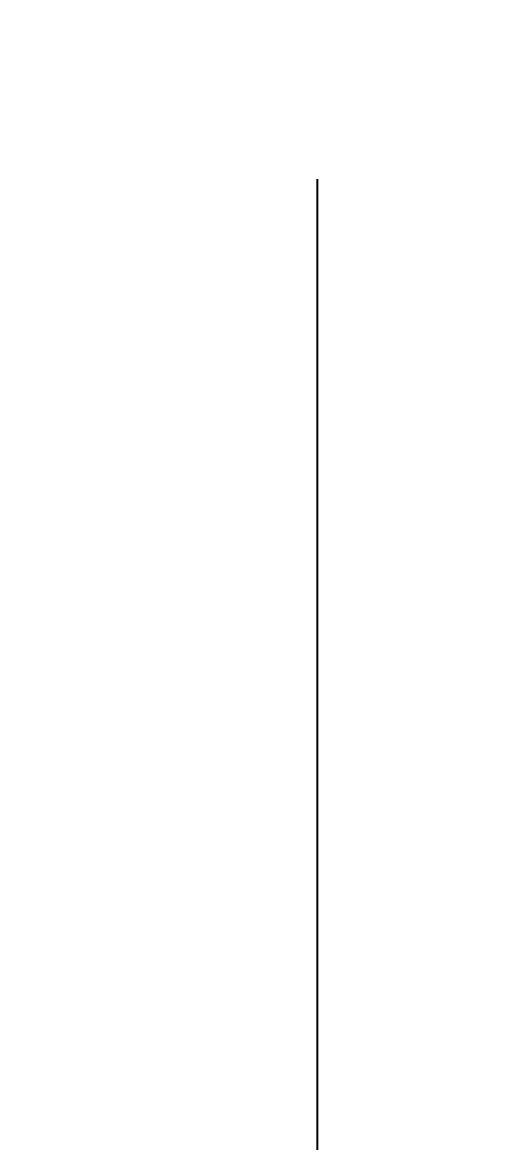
# Model space of a CAD drawing. Header units: millimetres. Extents: x 0 to 5600, y -67 to 2530.
# Drawn here: x 4035.102 to 4036.01, y 1462.499 to 1464.704 of the extents above; entities that cross this region are included whole.
import ezdxf

# ---------------------------------------------------------------- set-up
doc = ezdxf.new("R2010")
doc.units = ezdxf.units.MM
doc.linetypes.add('DASHED2', pattern=[9.525, 6.35, -3.175])
doc.layers.add('점선', color=6, linetype='DASHED2')
doc.layers.add('치수선', color=7, linetype='Continuous')
doc.styles.add('____', font='')
doc.styles.get('____').set_extended_font_data('굴림')
doc.dimstyles.new('MSADIM', dxfattribs={"dimtxt": 33, "dimasz": 17, "dimexe": 10, "dimexo": 7.5, "dimgap": 10, "dimtad": 0, "dimtih": 1, "dimtoh": 1, "dimdec": 0, "dimzin": 1, "dimdsep": 46, "dimtxsty": '____', "dimcen": 11.25, "dimadec": 0, "dimazin": 0, "dimtfac": 1, "dimtdec": 0, "dimtix": 1, "dimtmove": 0, "dimatfit": 3, "dimfxl": 1, "dimtolj": 1, "dimtzin": 1, "dimarcsym": 0})

# ---------------------------------------------------------------- blocks, each defined once
blk = doc.blocks.new('*D2')
at = {"layer": '치수선', "color": 0, "linetype": 'Continuous', "lineweight": -2, "transparency": 16777216}
for p, q in [((4073.7135, 1773.5221), (3945.8852, 1773.5221)), ((3955.8852, 1756.5221), (3955.8852, 1601.3384)), ((3955.8852, 1400.5221), (3955.8852, 1555.7059)), ((4073.7135, 1383.5221), (3945.8852, 1383.5221))]:
    blk.add_line(p, q, dxfattribs=at)
at = {"layer": '치수선', "color": 0, "linetype": 'Continuous', "transparency": 16777216}
for points in [[(3953.0519, 1756.5221), (3958.7185, 1756.5221), (3955.8852, 1773.5221)], [(3953.0519, 1400.5221), (3958.7185, 1400.5221), (3955.8852, 1383.5221)]]:
    blk.add_solid(points, dxfattribs=at)
at = {"layer": '치수선', "color": 0, "linetype": 'Continuous', "transparency": 16777216, "insert": (3955.8852, 1578.5221), "char_height": 25, "attachment_point": 5, "style": '____'}
blk.add_mtext('\\A1;390', dxfattribs=at)
blk = doc.blocks.new('*D24')
at = {"layer": '치수선', "color": 0, "linetype": 'Continuous', "lineweight": -2, "transparency": 16777216}
for p, q in [((4038.7135, 1578.5221), (3990.3948, 1578.5221)), ((4000.3948, 1561.5221), (4000.3948, 1541.3717)), ((4000.3948, 1475.5222), (4000.3948, 1495.6726)), ((4008.1824, 1458.5222), (3990.3948, 1458.5222))]:
    blk.add_line(p, q, dxfattribs=at)
at = {"layer": '치수선', "color": 0, "linetype": 'Continuous', "transparency": 16777216}
for points in [[(3997.5614, 1561.5221), (4003.2281, 1561.5221), (4000.3948, 1578.5221)], [(3997.5614, 1475.5222), (4003.2281, 1475.5222), (4000.3948, 1458.5222)]]:
    blk.add_solid(points, dxfattribs=at)
at = {"layer": '치수선', "color": 0, "linetype": 'Continuous', "transparency": 16777216, "insert": (4000.3948, 1518.5222), "char_height": 25, "attachment_point": 5, "style": '____'}
blk.add_mtext('\\A1;120', dxfattribs=at)

msp = doc.modelspace()

# ---------------------------------------------------------------- linework, layer by layer
at = {"layer": '점선'}
msp.add_line((4035.6824, 1473.9204), (4035.6824, 1443.1239), dxfattribs=at)

# ---------------------------------------------------------------- dimensions: what is measured, and where the dimension line sits
at = {"layer": '치수선', "linetype": 'Continuous'}
for base, p1, p2, picture, middle in [((3955.8852, 1383.5221), (4081.2135, 1773.5221), (4081.2135, 1383.5221), '*D2', (3955.8852, 1578.5221)), ((4000.3948, 1578.5221), (4015.6824, 1458.5222), (4046.2135, 1578.5221), '*D24', (4000.3948, 1518.5222))]:
    dim = msp.add_linear_dim(base=base, p1=p1, p2=p2, angle=90, dimstyle='MSADIM', override={"dimtxt": 25}, dxfattribs=at)
    dim.commit()
    dim.dimension.update_dxf_attribs({"geometry": picture, "text_midpoint": middle})

doc.saveas('drawing.dxf')
